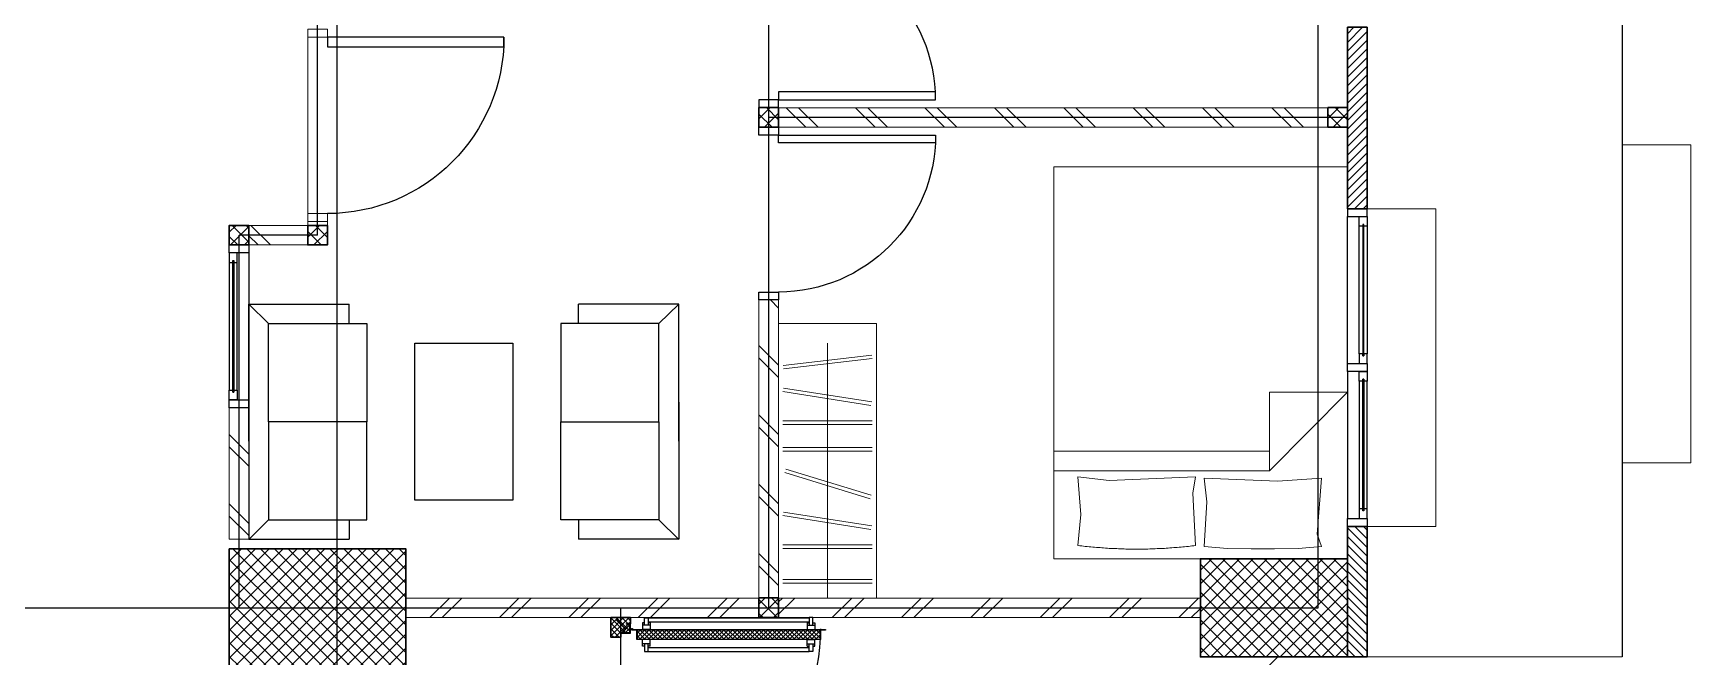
# Model space of a CAD drawing. Header units: millimetres. Extents: x -324 to 75, y -297 to 70.
# Drawn here: x -47.91 to -39.46, y 13.23 to 16.41 of the extents above; entities that cross this region are included whole.
import ezdxf

# ---------------------------------------------------------------- set-up
doc = ezdxf.new("R2010")
doc.units = ezdxf.units.MM
doc.layers.get('defpoints').update_dxf_attribs({"color": 1})
for name, color, linetype, lineweight in [('ars', 11, 'Continuous', 0), ('ARSIR', 31, 'Continuous', 5), ('KOL', 1, 'Continuous', 30), ('KOLOM', 4, 'Continuous', 9), ('lan', 7, 'Continuous', 15), ('tem', 5, 'Continuous', 20)]:
    doc.layers.add(name, color=color, linetype=linetype, lineweight=lineweight)
doc.layers.add('as', color=1, linetype='Continuous', plot=False)
for name, color, linetype in [('FURNITURE', 68, 'Continuous'), ('HID', 1, 'Continuous'), ('Kusen', 30, 'Continuous'), ('STL', 6, 'Continuous')]:
    doc.layers.add(name, color=color, linetype=linetype)
pattern_1 = [(225, (1.1, 1e-06), (-0.014142, 0.014142), []), (135, (1.1, 1e-06), (0.014142, 0.014142), [])]
pattern_2 = [(315, (-2e-13, 1e-06), (0.014142, 0.014142), []), (45, (-2e-13, 1e-06), (-0.014142, 0.014142), [])]
pattern_3 = [(135, (12.23464, 54.47541), (-0.1767767, -0.1767767), []), (135, (12.23464, 54.53791), (-0.1767767, -0.1767767), [])]

# ---------------------------------------------------------------- blocks, each defined once
blk = doc.blocks.new("k3'")
at = {"layer": 'ars'}
h = blk.add_hatch(dxfattribs=at)
h.set_pattern_fill('_USER', color=256, scale=0.05, angle=45, double=1, pattern_type=0)
h.set_pattern_definition([(45, (0, -4.975), (-0.03535534, 0.03535534), []), (135, (0, -4.975), (-0.03535534, -0.03535534), [])])
h.paths.add_polyline_path([(-0.25, -0.375), (0.25, -0.375), (0.25, 0.375), (-0.25, 0.375)])
at = {"layer": 'KOL'}
blk.add_lwpolyline([(-0.25, -0.375), (0.25, -0.375), (0.25, 0.375), (-0.25, 0.375)], close=True, dxfattribs=at)
blk = doc.blocks.new("k1'")
at = {"layer": 'ars'}
h = blk.add_hatch(dxfattribs=at)
h.set_pattern_fill('_USER', color=256, scale=0.05, angle=45, double=1, pattern_type=0)
h.set_pattern_definition([(45, (0, -5), (-0.03535534, 0.03535534), []), (135, (0, -5), (-0.03535534, -0.03535534), [])])
h.paths.add_polyline_path([(-0.3, -0.45), (0.3, -0.45), (0.3, 0.45), (-0.3, 0.45)])
at = {"layer": 'KOL'}
blk.add_lwpolyline([(-0.3, -0.45), (0.3, -0.45), (0.3, 0.45), (-0.3, 0.45)], close=True, dxfattribs=at)
blk = doc.blocks.new('D-P90')
at = {"layer": 'ars'}
h = blk.add_hatch(dxfattribs=at)
h.set_pattern_fill('ANSI37', color=256, scale=0.005, angle=-90, style=0)
h.set_pattern_definition([(45, (-1350.94906, -1248.591899), (0.01122532015, -0.01122532015), []), (315, (-1350.94906, -1248.591899), (-0.01122532015, -0.01122532015), [])])
h.paths.add_polyline_path([(0.009, -0.1833, -0.414214), (0.01, -0.1843), (0.01, -1.1162, -0.414214), (0.009, -1.1172), (-0.0345, -1.1172, 0.414214), (-0.037, -1.1197), (-0.037, -1.142, -1), (-0.0385, -1.142), (-0.0385, -0.1585, -1), (-0.037, -0.1585), (-0.037, -0.1808, 0.414214), (-0.0345, -0.1833)])
at = {"layer": 'as'}
for p, q in [((-0.0395, -0.1577), (-0.0457, -0.1577)), ((-0.0425, -0.1608), (-0.0425, -0.1546))]:
    blk.add_line(p, q, dxfattribs=at)
at = {"layer": 'HID'}
for p, q in [((-0.0437, -0.1248), (-0.0915, -0.077)), ((-0.0423, -0.1234), (-0.0907, -0.075)), ((0.9423, -0.1234), (0.9907, -0.075)), ((0.9437, -0.1248), (0.9915, -0.077)), ((-0.0657, -0.147), (-0.023, -0.1043)), ((-0.0628, -0.147), (-0.023, -0.1072)), ((0.9657, -0.147), (0.923, -0.1043)), ((0.9628, -0.147), (0.923, -0.1072))]:
    blk.add_line(p, q, dxfattribs=at)
for points in [[(-0.0439, -0.1252), (-0.044, -0.1251), (-0.042, -0.1231), (-0.0419, -0.1232)], [(0.9439, -0.1252), (0.944, -0.1251), (0.942, -0.1231), (0.9419, -0.1232)]]:
    blk.add_lwpolyline(points, dxfattribs=at)
at = {"layer": 'KOL'}
blk.add_line((0.97, -0.13), (0.97, -0.15), dxfattribs=at)
at = {"layer": 'Kusen'}
for p, q in [((-0.0422, -0.1567), (-0.0378, -0.1577)), ((-0.0419, -0.1553), (-0.0376, -0.1562))]:
    blk.add_line(p, q, dxfattribs=at)
at = {"layer": 'Kusen', "ltscale": 2}
for p, q in [((-0.0986, -0.2206), (-0.0986, -1.0599)), ((-0.0786, -0.2406), (-0.0786, -1.0599)), ((-0.074, -0.2106), (-0.04, -0.2106)), ((-0.074, -0.2206), (-0.074, -0.2106)), ((-0.074, -0.2506), (-0.074, -0.2406)), ((-0.074, -0.2506), (-0.04, -0.2506)), ((-0.0615, -0.2506), (-0.0615, -0.2106)), ((-0.04, -0.2506), (-0.04, -0.2106)), ((0.0455, -0.2106), (0.0115, -0.2106)), ((0.0115, -0.2506), (0.0115, -0.2106)), ((0.0455, -0.2506), (0.0115, -0.2506)), ((0.033, -0.2506), (0.033, -0.2106)), ((0.0455, -0.2206), (0.0455, -0.2106)), ((0.0455, -0.2506), (0.0455, -0.2406)), ((0.0528, -0.2406), (0.0528, -1.0599)), ((0.0728, -0.2206), (0.0728, -1.0599)), ((-0.074, -1.0499), (-0.04, -1.0499)), ((-0.074, -1.0499), (-0.074, -1.0599)), ((-0.074, -1.0799), (-0.074, -1.0899)), ((-0.074, -1.0899), (-0.04, -1.0899)), ((-0.0615, -1.0499), (-0.0615, -1.0899)), ((-0.04, -1.0499), (-0.04, -1.0899)), ((0.0455, -1.0499), (0.0115, -1.0499)), ((0.0115, -1.0499), (0.0115, -1.0899)), ((0.0455, -1.0899), (0.0115, -1.0899)), ((0.033, -1.0499), (0.033, -1.0899)), ((0.0455, -1.0499), (0.0455, -1.0599)), ((0.0455, -1.0799), (0.0455, -1.0899))]:
    blk.add_line(p, q, dxfattribs=at)
for points in [[(-0.0986, -0.2406), (-0.0615, -0.2406), (-0.0615, -0.2206), (-0.0986, -0.2206), (-0.0986, -0.2406)], [(0.0728, -0.2406), (0.033, -0.2406), (0.033, -0.2206), (0.0728, -0.2206), (0.0728, -0.2406)], [(-0.1013, -1.0599), (-0.0615, -1.0599), (-0.0615, -1.0799), (-0.1013, -1.0799), (-0.1013, -1.0599)], [(0.0728, -1.0599), (0.033, -1.0599), (0.033, -1.0799), (0.0728, -1.0799), (0.0728, -1.0599)]]:
    blk.add_lwpolyline(points, dxfattribs=at)
at = {"layer": 'Kusen'}
blk.add_circle((-0.0425, -0.1577), 0.001, dxfattribs=at)
for radius, start, end in [(0.0025, 75.78042, 11.38506), (0.9611, 270, 0.45972)]:
    blk.add_arc((-0.0425, -0.1577), radius, start, end, dxfattribs=at)
at = {"layer": 'STL'}
for p, q in [((-0.0385, -0.1585), (-0.0385, -1.142)), ((-0.037, -0.1808), (-0.037, -0.1585)), ((-0.0345, -0.1833), (0.009, -0.1833)), ((0.01, -0.1843), (0.01, -1.1162)), ((-0.037, -1.1197), (-0.037, -1.142)), ((-0.0345, -1.1172), (0.009, -1.1172))]:
    blk.add_line(p, q, dxfattribs=at)
for points in [[(0, -0.1002), (0, -0.1032), (-0.0185, -0.1032, 0.414214), (-0.02, -0.1047), (-0.02, -0.148, -0.414214), (-0.022, -0.15), (-0.068, -0.15, -0.414214), (-0.07, -0.148), (-0.07, -0.13), (-0.067, -0.13), (-0.067, -0.1455, 0.414214), (-0.0655, -0.147), (-0.0245, -0.147, 0.414214), (-0.023, -0.1455), (-0.023, -0.1022, -0.414214), (-0.021, -0.1002)], [(0.9, -0.1002), (0.9, -0.1032), (0.9185, -0.1032, -0.414214), (0.92, -0.1047), (0.92, -0.148, 0.414214), (0.922, -0.15), (0.968, -0.15, 0.414214), (0.97, -0.148), (0.97, -0.13), (0.967, -0.13), (0.967, -0.1455, -0.414214), (0.9655, -0.147), (0.9245, -0.147, -0.414214), (0.923, -0.1455), (0.923, -0.1022, 0.414214), (0.921, -0.1002)]]:
    blk.add_lwpolyline(points, format="xyb", close=True, dxfattribs=at)
blk.add_lwpolyline([(0.009, -0.1818), (-0.0345, -0.1818, -0.414214), (-0.0355, -0.1808), (-0.0355, -0.1585, 1), (-0.04, -0.1585), (-0.04, -1.142, 1), (-0.0355, -1.142), (-0.0355, -1.1197, -0.414214), (-0.0345, -1.1187), (0.009, -1.1187, 0.414214), (0.0115, -1.1162), (0.0115, -0.1843)], format="xyb", dxfattribs=at)
for centre, radius, start, end in [((-0.0377, -0.1585), 0.00075, 0, 180), ((-0.0345, -0.1808), 0.0025, 180, 270), ((0.009, -0.1843), 0.0025, 360, 90), ((0.009, -0.1843), 0.001, 360, 90), ((-0.0377, -1.142), 0.00075, 180, 0), ((-0.0345, -1.1197), 0.0025, 90, 180), ((0.009, -1.1162), 0.001, 270, 0)]:
    blk.add_arc(centre, radius, start, end, dxfattribs=at)
blk = doc.blocks.new('PINTU DARURAT')
at = {"layer": 'ARSIR'}
h = blk.add_hatch(dxfattribs=at)
h.set_pattern_fill('_USER', color=256, scale=0.02, angle=315, style=0, double=1, pattern_type=0)
h.set_pattern_definition(pattern_2)
edge = h.paths.add_edge_path()
edge.add_line((0, 0), (0.1, 0))
edge.add_line((0.1, 0), (0.1, 0.0502))
edge.add_line((0.1, 0.0502), (0.077, 0.0502))
edge.add_line((0.077, 0.0502), (0.077, 0.0955))
edge.add_arc((0.0755, 0.0955), 0.0015, 360, 450)
edge.add_line((0.0755, 0.097), (0.0345, 0.097))
edge.add_arc((0.0345, 0.0955), 0.0015, 90, 180)
edge.add_line((0.033, 0.0955), (0.033, 0.08))
edge.add_line((0.033, 0.08), (0.03, 0.08))
edge.add_line((0.03, 0.08), (0.03, 0.1))
edge.add_line((0.03, 0.1), (0, 0.1))
edge.add_line((0, 0.1), (0, 0))
h = blk.add_hatch(dxfattribs=at)
h.set_pattern_fill('_USER', color=256, scale=0.02, angle=315, style=0, double=1, pattern_type=0)
h.set_pattern_definition(pattern_2)
edge = h.paths.add_edge_path()
edge.add_line((0, 0), (0.1, 0))
edge.add_line((0.1, 0), (0.1, 0.0502))
edge.add_line((0.1, 0.0502), (0.077, 0.0502))
edge.add_line((0.077, 0.0502), (0.077, 0.0955))
edge.add_arc((0.0755, 0.0955), 0.0015, 360, 450)
edge.add_line((0.0755, 0.097), (0.0345, 0.097))
edge.add_arc((0.0345, 0.0955), 0.0015, 90, 180)
edge.add_line((0.033, 0.0955), (0.033, 0.08))
edge.add_line((0.033, 0.08), (0.03, 0.08))
edge.add_line((0.03, 0.08), (0.03, 0.1))
edge.add_line((0.03, 0.1), (0, 0.1))
edge.add_line((0, 0.1), (0, 0))
h = blk.add_hatch(dxfattribs=at)
h.set_pattern_fill('_USER', color=256, scale=0.02, angle=315, style=0, double=1, pattern_type=0)
h.set_pattern_definition(pattern_1)
edge = h.paths.add_edge_path()
edge.add_line((1.1, 0), (1, 0))
edge.add_line((1, 0), (1, 0.0502))
edge.add_line((1, 0.0502), (1.023, 0.0502))
edge.add_line((1.023, 0.0502), (1.023, 0.0955))
edge.add_arc((1.0245, 0.0955), 0.0015, -630, -540, ccw=False)
edge.add_line((1.0245, 0.097), (1.0655, 0.097))
edge.add_arc((1.0655, 0.0955), 0.0015, -360, -270, ccw=False)
edge.add_line((1.067, 0.0955), (1.067, 0.08))
edge.add_line((1.067, 0.08), (1.07, 0.08))
edge.add_line((1.07, 0.08), (1.07, 0.1))
edge.add_line((1.07, 0.1), (1.1, 0.1))
edge.add_line((1.1, 0.1), (1.1, 0))
h = blk.add_hatch(dxfattribs=at)
h.set_pattern_fill('_USER', color=256, scale=0.02, angle=315, style=0, double=1, pattern_type=0)
h.set_pattern_definition(pattern_1)
edge = h.paths.add_edge_path()
edge.add_line((1.1, 0), (1, 0))
edge.add_line((1, 0), (1, 0.0502))
edge.add_line((1, 0.0502), (1.023, 0.0502))
edge.add_line((1.023, 0.0502), (1.023, 0.0955))
edge.add_arc((1.0245, 0.0955), 0.0015, -630, -540, ccw=False)
edge.add_line((1.0245, 0.097), (1.0655, 0.097))
edge.add_arc((1.0655, 0.0955), 0.0015, -360, -270, ccw=False)
edge.add_line((1.067, 0.0955), (1.067, 0.08))
edge.add_line((1.067, 0.08), (1.07, 0.08))
edge.add_line((1.07, 0.08), (1.07, 0.1))
edge.add_line((1.07, 0.1), (1.1, 0.1))
edge.add_line((1.1, 0.1), (1.1, 0))
at = {"layer": 'KOL'}
blk.add_line((1.1, 0.1), (1.1, 0), dxfattribs=at)
blk.add_line((1.1, 0.1), (1.1, 0), dxfattribs=at)
blk.add_line((1.1, 0.1), (1.1, 0), dxfattribs=at)
blk.add_line((1.1, 0.1), (1.1, 0), dxfattribs=at)
for points in [[(0, 0), (0.1, 0), (0.1, 0.0502), (0.077, 0.0502), (0.077, 0.0955, 0.414214), (0.0755, 0.097), (0.0345, 0.097, 0.414214), (0.033, 0.0955), (0.033, 0.08), (0.03, 0.08), (0.03, 0.1), (0, 0.1)], [(0, 0), (0.1, 0), (0.1, 0.0502), (0.077, 0.0502), (0.077, 0.0955, 0.414214), (0.0755, 0.097), (0.0345, 0.097, 0.414214), (0.033, 0.0955), (0.033, 0.08), (0.03, 0.08), (0.03, 0.1), (0, 0.1)], [(1.1, 0), (1, 0), (1, 0.0502), (1.023, 0.0502), (1.023, 0.0955, -0.414214), (1.0245, 0.097), (1.0655, 0.097, -0.414214), (1.067, 0.0955), (1.067, 0.08), (1.07, 0.08), (1.07, 0.1), (1.1, 0.1)], [(1.1, 0), (1, 0), (1, 0.0502), (1.023, 0.0502), (1.023, 0.0955, -0.414214), (1.0245, 0.097), (1.0655, 0.097, -0.414214), (1.067, 0.0955), (1.067, 0.08), (1.07, 0.08), (1.07, 0.1), (1.1, 0.1)]]:
    blk.add_lwpolyline(points, format="xyb", close=True, dxfattribs=at)
at = {"layer": 'Kusen', "xscale": -1, "rotation": 180}
blk.add_blockref('D-P90', (0.1, -0.05), dxfattribs=at)
blk = doc.blocks.new('T. J1')
at = {"layer": 'Kusen'}
for p, q in [((-0.7188, 0.1), (-0.0688, 0.1)), ((0.7212, 0.1), (0.0712, 0.1)), ((-0.0188, 0), (-0.7688, 0)), ((-0.0688, 0.06), (-0.7188, 0.06)), ((0.0212, 0), (0.7712, 0)), ((0.0712, 0.06), (0.7212, 0.06))]:
    blk.add_line(p, q, dxfattribs=at)
for points in [[(-0.8088, 0), (-0.7688, 0), (-0.7688, 0.1), (-0.8088, 0.1)], [(-0.0188, 0), (0.0212, 0), (0.0212, 0.1), (-0.0188, 0.1)], [(0.8112, 0), (0.7712, 0), (0.7712, 0.1), (0.8112, 0.1)]]:
    blk.add_lwpolyline(points, close=True, dxfattribs=at)
for points in [[(-0.7188, 0.0775), (-0.7188, 0.06), (-0.7688, 0.06), (-0.7688, 0.1), (-0.7188, 0.1), (-0.7188, 0.0825), (-0.7288, 0.0825), (-0.7288, 0.0775), (-0.7188, 0.0775)], [(-0.0688, 0.0775), (-0.0688, 0.06), (-0.0188, 0.06), (-0.0188, 0.1), (-0.0688, 0.1), (-0.0688, 0.0825), (-0.0588, 0.0825), (-0.0588, 0.0775), (-0.0688, 0.0775)], [(0.0712, 0.0775), (0.0712, 0.06), (0.0212, 0.06), (0.0212, 0.1), (0.0712, 0.1), (0.0712, 0.0825), (0.0612, 0.0825), (0.0612, 0.0775), (0.0712, 0.0775)], [(0.7212, 0.0775), (0.7212, 0.06), (0.7712, 0.06), (0.7712, 0.1), (0.7212, 0.1), (0.7212, 0.0825), (0.7312, 0.0825), (0.7312, 0.0775), (0.7212, 0.0775)]]:
    blk.add_lwpolyline(points, dxfattribs=at)
at = {"layer": 'Kusen', "color": 141}
for points in [[(-0.7288, 0.0775), (-0.0588, 0.0775), (-0.0588, 0.0825), (-0.7288, 0.0825)], [(0.7312, 0.0775), (0.0612, 0.0775), (0.0612, 0.0825), (0.7312, 0.0825)]]:
    blk.add_lwpolyline(points, close=True, dxfattribs=at)
blk = doc.blocks.new('P.80')
at = {"layer": 'Kusen'}
for points in [[(-69.8094, -74.8368), (-69.7694, -74.8368), (-69.7694, -74.0368), (-69.8094, -74.0368)], [(-70.6094, -74.9368), (-70.5694, -74.9368), (-70.5694, -74.8368), (-70.6094, -74.8368)], [(-69.7694, -74.9368), (-69.7294, -74.9368), (-69.7294, -74.8368), (-69.7694, -74.8368)]]:
    blk.add_lwpolyline(points, close=True, dxfattribs=at)
blk.add_arc((-69.7694, -74.8368), 0.8, 90, 180, dxfattribs=at)
blk = doc.blocks.new('K 10.10')
at = {"layer": 'ars'}
h = blk.add_hatch(dxfattribs=at)
h.set_pattern_fill('_USER', color=256, scale=0.05, angle=45, double=1, pattern_type=0)
h.set_pattern_definition([(45, (0, 0), (-0.035355339, 0.035355339), []), (135, (0, 0), (-0.035355339, -0.035355339), [])])
h.paths.add_polyline_path([(1560.5383, 1380.4069), (1560.6383, 1380.4069), (1560.6383, 1380.5069), (1560.5383, 1380.5069)])
at = {"layer": 'KOL'}
blk.add_lwpolyline([(1560.5383, 1380.4069), (1560.6383, 1380.4069), (1560.6383, 1380.5069), (1560.5383, 1380.5069)], close=True, dxfattribs=at)
blk = doc.blocks.new('P-90')
at = {"layer": 'Kusen'}
blk.add_lwpolyline([(374.6908, -21.5979), (374.7408, -21.5979), (374.7408, -22.4979), (374.6908, -22.4979)], close=True, dxfattribs=at)
at = {"layer": 'Kusen', "lineweight": 9}
for points in [[(373.8008, -22.4979), (373.8408, -22.4979), (373.8408, -22.5979), (373.8008, -22.5979)], [(374.7408, -22.4979), (374.7808, -22.4979), (374.7808, -22.5979), (374.7408, -22.5979)]]:
    blk.add_lwpolyline(points, close=True, dxfattribs=at)
at = {"layer": 'Kusen'}
blk.add_arc((374.7408, -22.4979), 0.9, 90, 180, dxfattribs=at)
blk = doc.blocks.new('BED1')
at = {"color": 0, "linetype": 'Continuous'}
for points in [[(1.9976, 0), (1.9976, 1.4976), (0, 1.4976), (0, 0), (1.9976, 0)], [(1.5484, 1.0993), (1.1489, 1.0993), (1.1489, 1.4976), (1.5484, 1.0993)], [(1.9346, 1.3656), (1.9443, 1.2458), (1.9467, 1.1259), (1.9467, 1.0061), (1.9443, 0.8862), (1.9346, 0.7663), (1.707, 0.7809), (1.586, 0.7663), (1.6017, 1.1404), (1.586, 1.3656), (1.8717, 1.3426), (1.9346, 1.3656)], [(1.4492, 1.0993), (1.4492, 0)], [(1.5484, 1.0993), (1.5484, 0)], [(1.9298, 0.1235), (1.7724, 0.138), (1.5799, 0.1235), (1.5981, 0.2833), (1.5799, 0.7228), (1.6634, 0.7094), (1.9298, 0.7228)], [(1.9298, 0.1235), (1.931, 0.1332), (1.9322, 0.1429), (1.9334, 0.1513), (1.9346, 0.161), (1.9346, 0.1707), (1.9358, 0.1804), (1.937, 0.1889), (1.9383, 0.1985), (1.9383, 0.2082), (1.9395, 0.2179), (1.9407, 0.2264), (1.9407, 0.2361), (1.9419, 0.2458), (1.9419, 0.2542), (1.9431, 0.2639), (1.9431, 0.2736), (1.9443, 0.2833), (1.9443, 0.2918), (1.9455, 0.3015), (1.9455, 0.3111), (1.9455, 0.3208), (1.9467, 0.3293), (1.9467, 0.339), (1.9467, 0.3487), (1.9467, 0.3584), (1.9479, 0.3668), (1.9479, 0.3765), (1.9479, 0.3862), (1.9479, 0.3959), (1.9479, 0.4044), (1.9479, 0.414), (1.9479, 0.4237), (1.9479, 0.4334), (1.9479, 0.4419), (1.9479, 0.4516), (1.9479, 0.4613), (1.9479, 0.4709), (1.9479, 0.4794), (1.9467, 0.4891), (1.9467, 0.4988), (1.9467, 0.5085), (1.9467, 0.5169), (1.9455, 0.5266), (1.9455, 0.5363), (1.9455, 0.546), (1.9443, 0.5545), (1.9443, 0.5642), (1.9431, 0.5738), (1.9431, 0.5835), (1.9419, 0.592), (1.9419, 0.6017), (1.9407, 0.6114), (1.9407, 0.6199), (1.9395, 0.6295), (1.9383, 0.6392), (1.9383, 0.6489), (1.937, 0.6574), (1.9358, 0.6671), (1.9346, 0.6768), (1.9346, 0.6864), (1.9334, 0.6949), (1.9322, 0.7046), (1.931, 0.7143), (1.9298, 0.7228)]]:
    blk.add_lwpolyline(points, dxfattribs=at)
blk = doc.blocks.new('LEMARI1')
for points in [[(0.6998, 0.4988), (-0.6998, 0.4988)], [(-0.6998, 0), (0.6998, 0), (0.6998, 0.4988), (-0.6998, 0.4988), (-0.6998, 0)], [(-0.5387, 0.4758), (-0.4855, 0.023)], [(-0.4685, 0.0254), (-0.5206, 0.477)], [(-0.3002, 0.4746), (-0.3705, 0.0242)], [(-0.3523, 0.0218), (-0.2821, 0.4709)], [(-0.2034, 0.477), (-0.2034, 0.0218)], [(-0.1852, 0.0218), (-0.1852, 0.477)], [(-0.0678, 0.477), (-0.0678, 0.0218)], [(-0.0496, 0.0218), (-0.0496, 0.477)], [(0.1755, 0.4722), (0.0436, 0.0363)], [(0.0605, 0.0315), (0.1937, 0.4673)], [(0.3317, 0.4746), (0.2627, 0.0242)], [(0.2797, 0.0218), (0.3499, 0.4709)], [(0.4286, 0.477), (0.4286, 0.0218)], [(0.4467, 0.0218), (0.4467, 0.477)], [(0.6053, 0.477), (0.6053, 0.0218)], [(0.6235, 0.0218), (0.6235, 0.477)], [(0.6998, 0.2494), (-0.5993, 0.2494)]]:
    blk.add_lwpolyline(points)
blk = doc.blocks.new('tamu02')
at = {"linetype": 'Continuous'}
for points in [[(-0.5005, 1.2448), (-0.5998, 1.3453)], [(0.1005, 1.3453), (-0.5985, 1.3453), (-0.5985, 0.8339)], [(-0.0993, 1.3453), (0.5998, 1.3453), (0.5998, 0.8339)], [(0.5005, 1.2448), (0.5998, 1.3453)], [(-0.4993, 0.7444), (0, 0.7444), (0, 1.2448), (-0.4993, 1.2448), (-0.4993, 0.7444)], [(0.5005, 0.7444), (0, 0.7444), (0, 1.2448), (0.5005, 1.2448), (0.5005, 0.7444)], [(-0.4993, 0.8339), (-0.5985, 0.8339)], [(0.5005, 0.8339), (0.5998, 0.8339)], [(-0.4993, -0.2444), (0, -0.2444), (0, -0.7448), (-0.4993, -0.7448), (-0.4993, -0.2444)], [(0.5005, -0.2444), (0, -0.2444), (0, -0.7448), (0.5005, -0.7448), (0.5005, -0.2444)], [(0.1005, -0.8453), (-0.5985, -0.8453), (-0.5985, -0.3339)], [(-0.4993, -0.3339), (-0.5985, -0.3339)], [(-0.0993, -0.8453), (0.5998, -0.8453), (0.5998, -0.3339)], [(0.5005, -0.3339), (0.5998, -0.3339)], [(-0.5005, -0.7448), (-0.5998, -0.8453)], [(0.5005, -0.7448), (0.5998, -0.8453)]]:
    blk.add_lwpolyline(points, dxfattribs=at)
blk.add_lwpolyline([(0.4, 0.5), (0.4, 0), (-0.4, 0), (-0.4, 0.5), (0.4, 0.5)])
blk = doc.blocks.new('T. J2')
at = {"layer": 'Kusen'}
for p, q in [((-0.3692, 0.1), (0.2808, 0.1)), ((-0.4192, 0), (0.3308, 0)), ((0.2808, 0.06), (-0.3692, 0.06))]:
    blk.add_line(p, q, dxfattribs=at)
for points in [[(-0.4592, 0), (-0.4192, 0), (-0.4192, 0.1), (-0.4592, 0.1)], [(0.3308, 0), (0.3708, 0), (0.3708, 0.1), (0.3308, 0.1)]]:
    blk.add_lwpolyline(points, close=True, dxfattribs=at)
for points in [[(-0.3692, 0.0775), (-0.3692, 0.06), (-0.4192, 0.06), (-0.4192, 0.1), (-0.3692, 0.1), (-0.3692, 0.0825), (-0.3792, 0.0825), (-0.3792, 0.0775), (-0.3692, 0.0775)], [(0.2808, 0.0775), (0.2808, 0.06), (0.3308, 0.06), (0.3308, 0.1), (0.2808, 0.1), (0.2808, 0.0825), (0.2908, 0.0825), (0.2908, 0.0775), (0.2808, 0.0775)]]:
    blk.add_lwpolyline(points, dxfattribs=at)
at = {"layer": 'Kusen', "color": 141}
blk.add_lwpolyline([(-0.3792, 0.0775), (0.2908, 0.0775), (0.2908, 0.0825), (-0.3792, 0.0825)], close=True, dxfattribs=at)
blk = doc.blocks.new('A-2')
at = {"layer": 'ars'}
h = blk.add_hatch(dxfattribs=at)
h.set_pattern_fill('ANSI31', color=256, scale=0.25, angle=270, style=0)
h.set_pattern_definition([(225, (338.109583, -469.73611), (-0.0220970869, 0.0220970869), [])])
h.paths.add_polyline_path([(11.41, 17.7545), (11.41, 18.6795), (11.51, 18.6795), (11.51, 17.7545)])
h = blk.add_hatch(dxfattribs=at)
h.set_pattern_fill('TEMBOK', color=256, scale=0.25, angle=90)
h.set_pattern_definition(pattern_3)
h.paths.add_polyline_path([(8.51, 18.2695), (8.51, 18.1695), (11.31, 18.1695), (11.31, 18.2695)])
h = blk.add_hatch(dxfattribs=at)
h.set_pattern_fill('TEMBOK', color=256, scale=0.25, angle=90)
h.set_pattern_definition([(135, (18.63464, 53.87541), (-0.1767767, -0.1767767), []), (135, (18.63464, 53.93791), (-0.1767767, -0.1767767), [])])
h.paths.add_polyline_path([(5.81, 17.6695), (5.81, 17.5695), (6.11, 17.5695), (6.11, 17.6695)])
h = blk.add_hatch(dxfattribs=at)
h.set_pattern_fill('TEMBOK', color=256, scale=0.25, angle=90)
h.set_pattern_definition(pattern_3)
h.paths.add_polyline_path([(8.41, 15.7695), (8.41, 17.2895), (8.51, 17.2895), (8.51, 15.7695)])
h = blk.add_hatch(dxfattribs=at)
h.set_pattern_fill('TEMBOK', color=256, scale=0.25, angle=90)
h.set_pattern_definition([(135, (14.93464, 53.92541), (-0.1767767, -0.1767767), []), (135, (14.93464, 53.98791), (-0.1767767, -0.1767767), [])])
h.paths.add_polyline_path([(5.71, 16.0695), (5.71, 16.7395), (5.81, 16.7395), (5.81, 16.0695)])
h = blk.add_hatch(dxfattribs=at)
h.set_pattern_fill('ANSI31', color=256, scale=0.25, angle=90, style=0)
h.set_pattern_definition([(135, (380.989583, 513.798277), (-0.0220970869, -0.0220970869), [])])
h.paths.add_polyline_path([(11.41, 15.4695), (11.41, 16.1345), (11.51, 16.1345), (11.51, 15.4695)])
h = blk.add_hatch(dxfattribs=at)
h.set_pattern_fill('TEMBOK', color=256, scale=0.25)
h.set_pattern_definition([(45, (1.215, 2.89455), (-0.1767767, 0.1767767), []), (45, (1.2775, 2.89455), (-0.1767767, 0.1767767), [])])
h.paths.add_polyline_path([(8.41, 15.6695), (6.61, 15.6695), (6.61, 15.7695), (8.41, 15.7695)])
h = blk.add_hatch(dxfattribs=at)
h.set_pattern_fill('TEMBOK', color=256, scale=0.25)
h.set_pattern_definition([(45, (3.265, 2.89455), (-0.1767767, 0.1767767), []), (45, (3.3275, 2.89455), (-0.1767767, 0.1767767), [])])
h.paths.add_polyline_path([(10.66, 15.6695), (8.51, 15.6695), (8.51, 15.7695), (10.66, 15.7695)])
h = blk.add_hatch(dxfattribs=at)
h.set_pattern_fill('TEMBOK', color=256, scale=0.25)
h.set_pattern_definition([(45, (3.70984, -35.19545), (-0.1767767, 0.1767767), []), (45, (3.77234, -35.19545), (-0.1767767, 0.1767767), [])])
h.paths.add_polyline_path([(10.96, 13.3695), (11.06, 13.3695), (11.06, 15.4695), (10.96, 15.4695)])
blk.add_line((12.81, 40.7695), (12.81, 15.4695))
at = {"layer": 'as'}
for p, q in [((6.26, 13.2195), (6.26, 42.9995)), ((11.26, 15.7195), (11.26, 40.5195)), ((8.46, 15.7195), (8.46, 21.9195)), ((6.16, 17.6195), (6.16, 18.7195)), ((11.41, 18.2195), (8.46, 18.2195)), ((6.16, 17.6195), (5.76, 17.6195)), ((5.76, 15.7195), (5.76, 17.6195)), ((-1.84, 15.7195), (11.26, 15.7195)), ((7.705, 7.7195), (7.705, 15.7195))]:
    blk.add_line(p, q, dxfattribs=at)
at = {"layer": 'KOL'}
for points in [[(11.41, 17.7545), (11.41, 18.6795), (11.51, 18.6795), (11.51, 17.7545)], [(11.41, 15.4695), (11.41, 16.1345), (11.51, 16.1345), (11.51, 15.4695)]]:
    blk.add_lwpolyline(points, close=True, dxfattribs=at)
at = {"layer": 'lan'}
for p, q in [((6.11, 18.6295), (6.11, 17.7295)), ((12.81, 18.0795), (13.16, 18.0795)), ((13.16, 18.0795), (13.16, 16.4595)), ((11.51, 17.7545), (11.86, 17.7545)), ((11.86, 16.1345), (11.86, 17.7545)), ((13.16, 16.4595), (12.81, 16.4595)), ((11.51, 16.1345), (11.86, 16.1345)), ((11.51, 15.4695), (12.81, 15.4695))]:
    blk.add_line(p, q, dxfattribs=at)
at = {"layer": 'tem'}
for points in [[(8.51, 18.1695), (8.51, 18.2695), (11.31, 18.2695), (11.31, 18.1695)], [(5.81, 17.6695), (5.81, 17.5695), (6.11, 17.5695), (6.11, 17.6695)], [(6.11, 17.6895), (6.11, 17.6695), (6.21, 17.6695), (6.21, 17.6895)], [(8.51, 17.2895), (8.51, 15.7695), (8.41, 15.7695), (8.41, 17.2895)], [(5.81, 16.7395), (5.81, 16.0695), (5.71, 16.0695), (5.71, 16.7395)], [(8.41, 15.6695), (6.61, 15.6695), (6.61, 15.7695), (8.41, 15.7695)], [(10.66, 15.6695), (8.51, 15.6695), (8.51, 15.7695), (10.66, 15.7695)]]:
    blk.add_lwpolyline(points, close=True, dxfattribs=at)
at = {"color": 2, "rotation": 270}
blk.add_blockref('PINTU DARURAT', (7.655, 15.6695), dxfattribs=at)
at = {"layer": 'ars', "rotation": 270}
for name, p in [('BED1', (9.9124, 17.9671)), ('LEMARI1', (8.51, 16.4693))]:
    blk.add_blockref(name, p, dxfattribs=at)
at = {"layer": 'FURNITURE', "rotation": 90}
blk.add_blockref('tamu02', (7.1553, 16.6681), dxfattribs=at)
at = {"layer": 'KOL', "rotation": 90}
for name, p in [("k1'", (6.16, 15.7195)), ("k3'", (11.035, 15.7195))]:
    blk.add_blockref(name, p, dxfattribs=at)
at = {"layer": 'KOLOM', "extrusion": (0, 0, -1), "zscale": -1, "rotation": 270}
for p in [(-1388.9169, 1578.8079), (-1391.8169, 1578.8079), (-1386.2169, 1578.2079), (-1386.6169, 1578.2079), (-1388.9169, 1576.3079)]:
    blk.add_blockref('K 10.10', p, dxfattribs=at)
at = {"layer": 'Kusen', "rotation": 270}
blk.add_blockref('P.80', (83.3468, -51.4598), dxfattribs=at)
at = {"layer": 'Kusen', "xscale": -1}
for name, p, rotation in [('P-90', (28.7079, -356.1112), 270), ('P.80', (83.3468, 87.8989), 270), ('T. J1', (11.41, 16.9434), 270), ('T. J2', (5.81, 17.1103), 90)]:
    blk.add_blockref(name, p, dxfattribs=dict(at, rotation=rotation))

msp = doc.modelspace()

# ---------------------------------------------------------------- block references
at = {"layer": 'defpoints'}
msp.add_blockref('A-2', (-52.6163, -2.2441), dxfattribs=at)

doc.saveas('drawing.dxf')
